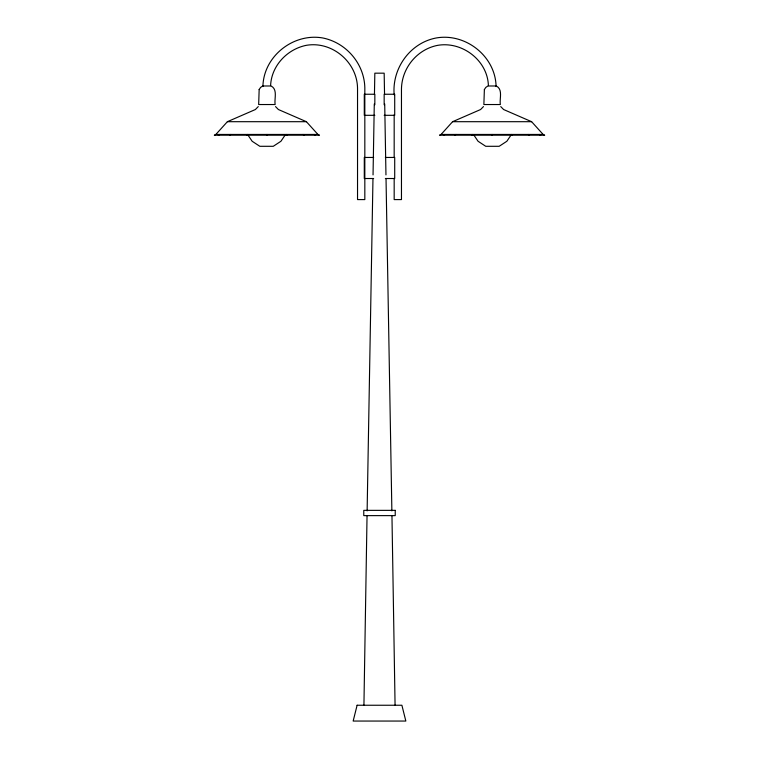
<?xml version="1.0" encoding="UTF-8"?>
<svg xmlns="http://www.w3.org/2000/svg" width="759" height="759" viewBox="0 0 759 759"><rect width="100%" height="100%" fill="white"/><g stroke="black" fill="none" stroke-linecap="round" stroke-linejoin="round"><path stroke-width="1.14" d="M363.931 705.244L367.043 515.627M367.128 510.892L372.973 178.469M373.039 174.912L374.291 103.936M374.453 94.467L374.832 73.177L384.168 73.177L384.547 94.467M262.918 86.573C263.42 56.47 293.211 32.817 322.66 37.95C346.17 42.599 364.273 63.652 364.823 87.693L364.823 199.589L357.536 199.589L357.536 88.974C357.679 62.542 332.319 40.739 306.19 45.35C287.092 49.24 271.39 65.862 270.602 85.644M258.259 106.583L255.394 109.524L227.387 121.696L215.869 134.447L214.313 135.187L319.473 135.187L317.917 134.447L306.399 121.696L278.392 109.524L275.526 106.583M483.474 106.583L480.608 109.524L452.601 121.696L441.083 134.447L439.527 135.187L544.687 135.187L543.131 134.447L531.613 121.696L503.606 109.524L500.741 106.583M285.403 134.675L280.925 141.269L273.268 146.297L259.825 146.297L252.159 141.269L247.69 134.675M511.31 134.675L506.841 141.269L499.175 146.297L485.732 146.297L478.075 141.269L473.597 134.675M246.77 135.187L247.368 134.447M471.984 135.187L472.582 134.447M229.711 135.187L230.812 134.447M454.926 135.187L456.026 134.447M218.317 135.187L219.749 134.447M443.531 135.187L444.964 134.447M374.832 115.311L364.292 115.311L364.292 94.249L374.832 94.249L374.832 104.78M384.168 115.311L394.708 115.311L394.708 94.249L384.168 94.249L384.168 104.78M227.387 121.696L306.399 121.696M452.601 121.696L531.613 121.696M215.869 134.447L317.917 134.447M441.083 134.447L543.131 134.447M373.656 157.455L364.292 157.455L364.292 178.517L373.656 178.517M385.344 157.455L394.708 157.455L394.708 178.517L385.344 178.517M539.251 134.447L540.683 135.187M314.036 134.447L315.469 135.187M528.188 134.447L529.289 135.187M302.974 134.447L304.074 135.187M511.632 134.447L512.23 135.187M286.418 134.447L287.016 135.187M496.082 86.573C495.58 56.47 465.789 32.817 436.34 37.95C410.078 42.836 391.853 68.452 394.177 94.761M488.398 85.644C487.61 60.397 462.222 41.09 437.649 45.35C417.042 49.354 401.796 68.073 401.464 88.974L401.464 199.589L394.177 199.589L394.177 178.393M384.709 103.936L385.961 174.912M386.027 178.469L391.872 510.892M391.957 515.627L395.069 705.244M492.107 134.447L492.107 135.187M394.177 114.78L394.177 157.189M266.893 134.447L266.893 135.187M259.161 89.543L258.667 104.533L275.128 104.533C274.16 98.623 277.946 89.42 271.058 85.985L262.728 85.985L260.593 87.408L259.161 89.543M484.375 89.543L483.872 104.533L500.333 104.533C499.375 98.623 503.16 89.42 496.272 85.985L487.942 85.985L485.807 87.408L484.375 89.543M357.109 705.244L353.163 721.05L405.837 721.05L401.891 705.244L357.109 705.244M395.23 510.361L363.77 510.361L363.77 515.627L395.23 515.627L395.23 510.361"/></g></svg>
